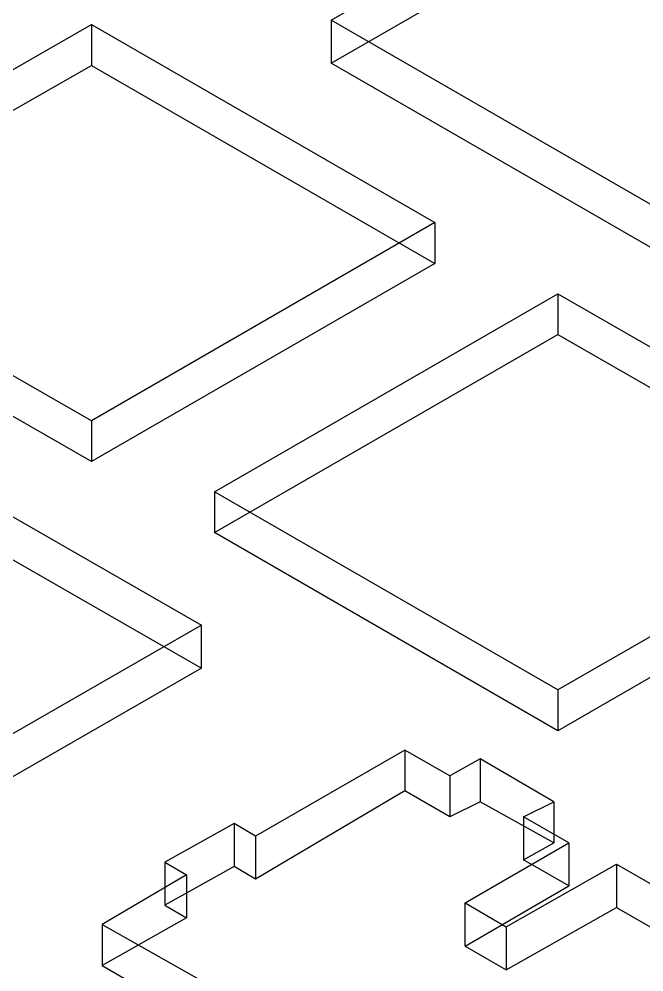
# Model space of a CAD drawing. Header units: millimetres. Extents: x 0 to 2112, y 8 to 1252.
# Drawn here: x 1467.3 to 1543.7, y 250.7 to 367.3 of the extents above; entities that cross this region are included whole.
import ezdxf

# ---------------------------------------------------------------- set-up
doc = ezdxf.new("R2010")
doc.units = ezdxf.units.MM
doc.layers.get('0').update_dxf_attribs({"linetype": 'CONTINUOUS'})

msp = doc.modelspace()

# ---------------------------------------------------------------- linework, layer by layer
at = {"color": 9}
for p, q in [((1505.49, 367.132), (1547.46, 391.35)), ((1505.49, 367.132), (1547.46, 391.35)), ((1505.49, 361.841), (1547.46, 386.087)), ((1505.49, 361.841), (1547.46, 386.087)), ((1433.94, 342.363), (1476.18, 366.582)), ((1433.94, 342.363), (1476.18, 366.582)), ((1476.18, 366.582), (1518.17, 342.363)), ((1476.18, 366.582), (1476.18, 361.594)), ((1476.18, 366.582), (1476.18, 361.594)), ((1476.18, 366.582), (1518.17, 342.363)), ((1547.46, 342.886), (1505.49, 367.132)), ((1505.49, 367.132), (1505.49, 361.841)), ((1547.46, 342.886), (1505.49, 367.132)), ((1505.49, 367.132), (1505.49, 361.841)), ((1433.94, 337.348), (1476.18, 361.594)), ((1433.94, 337.348), (1476.18, 361.594)), ((1476.18, 361.594), (1518.17, 337.348)), ((1476.18, 361.594), (1518.17, 337.348)), ((1547.46, 337.624), (1505.49, 361.841)), ((1547.46, 337.624), (1505.49, 361.841)), ((1476.18, 318.117), (1433.94, 342.363)), ((1476.18, 318.117), (1433.94, 342.363)), ((1518.17, 342.363), (1476.18, 318.117)), ((1518.17, 342.363), (1476.18, 318.117)), ((1518.17, 342.363), (1518.17, 337.348)), ((1518.17, 342.363), (1518.17, 337.348)), ((1476.18, 313.13), (1433.94, 337.348)), ((1476.18, 313.13), (1433.94, 337.348)), ((1518.17, 337.348), (1476.18, 313.13)), ((1518.17, 337.348), (1476.18, 313.13)), ((1491.22, 309.438), (1533.21, 333.656)), ((1491.22, 309.438), (1533.21, 333.656)), ((1533.21, 333.656), (1575.17, 309.438)), ((1533.21, 333.656), (1533.21, 328.669)), ((1533.21, 333.656), (1533.21, 328.669)), ((1533.21, 333.656), (1575.17, 309.438)), ((1491.22, 304.424), (1533.21, 328.669)), ((1491.22, 304.424), (1533.21, 328.669)), ((1533.21, 328.669), (1575.17, 304.424)), ((1533.21, 328.669), (1575.17, 304.424)), ((1447.42, 317.346), (1489.65, 293.099)), ((1447.42, 317.346), (1489.65, 293.099)), ((1476.18, 318.117), (1476.18, 313.13)), ((1476.18, 318.117), (1476.18, 313.13)), ((1447.42, 312.055), (1489.65, 287.838)), ((1447.42, 312.055), (1489.65, 287.838)), ((1533.21, 285.192), (1491.22, 309.438)), ((1491.22, 309.438), (1491.22, 304.424)), ((1533.21, 285.192), (1491.22, 309.438)), ((1491.22, 309.438), (1491.22, 304.424)), ((1575.17, 309.438), (1533.21, 285.192)), ((1575.17, 309.438), (1533.21, 285.192)), ((1533.21, 280.177), (1491.22, 304.424)), ((1533.21, 280.177), (1491.22, 304.424)), ((1575.17, 304.424), (1533.21, 280.177)), ((1575.17, 304.424), (1533.21, 280.177)), ((1489.65, 293.099), (1447.42, 268.854)), ((1489.65, 293.099), (1447.42, 268.854)), ((1489.65, 287.838), (1489.65, 293.099)), ((1489.65, 287.838), (1489.65, 293.099)), ((1489.65, 287.838), (1447.42, 263.591)), ((1489.65, 287.838), (1447.42, 263.591)), ((1533.21, 285.192), (1533.21, 280.177)), ((1533.21, 285.192), (1533.21, 280.177)), ((1514.48, 277.808), (1496.26, 267.283)), ((1514.48, 277.808), (1496.26, 267.283)), ((1520.01, 274.668), (1514.48, 277.808)), ((1514.48, 277.808), (1514.48, 272.821)), ((1520.01, 274.668), (1514.48, 277.808)), ((1514.48, 277.808), (1514.48, 272.821)), ((1523.7, 276.761), (1520.01, 274.668)), ((1523.7, 276.761), (1520.01, 274.668)), ((1532.69, 271.498), (1523.7, 276.761)), ((1523.7, 276.761), (1523.7, 271.498)), ((1532.69, 271.498), (1523.7, 276.761)), ((1523.7, 276.761), (1523.7, 271.498)), ((1520.01, 274.668), (1520.01, 269.653)), ((1520.01, 274.668), (1520.01, 269.653)), ((1514.48, 272.821), (1496.26, 262.021)), ((1514.48, 272.821), (1496.26, 262.021)), ((1520.01, 269.653), (1514.48, 272.821)), ((1520.01, 269.653), (1514.48, 272.821)), ((1523.7, 271.498), (1520.01, 269.653)), ((1523.7, 271.498), (1520.01, 269.653)), ((1532.69, 266.485), (1523.7, 271.498)), ((1532.69, 266.485), (1523.7, 271.498)), ((1529, 269.653), (1532.69, 271.498)), ((1529, 269.653), (1532.69, 271.498)), ((1532.69, 271.498), (1532.69, 266.485)), ((1532.69, 271.498), (1532.69, 266.485)), ((1534.53, 266.485), (1529, 269.653)), ((1529, 269.653), (1529, 264.39)), ((1534.53, 266.485), (1529, 269.653)), ((1529, 269.653), (1529, 264.39)), ((1493.62, 268.854), (1485.16, 264.115)), ((1493.62, 268.854), (1485.16, 264.115)), ((1496.26, 267.283), (1493.62, 268.854)), ((1493.62, 268.854), (1493.62, 263.591)), ((1496.26, 267.283), (1493.62, 268.854)), ((1493.62, 268.854), (1493.62, 263.591)), ((1496.26, 267.283), (1496.26, 262.021)), ((1496.26, 267.283), (1496.26, 262.021)), ((1521.86, 259.128), (1534.53, 266.485)), ((1521.86, 259.128), (1534.53, 266.485)), ((1529, 264.39), (1532.69, 266.485)), ((1529, 264.39), (1532.69, 266.485)), ((1534.53, 266.485), (1534.53, 261.222)), ((1534.53, 266.485), (1534.53, 261.222)), ((1485.16, 264.115), (1487.8, 262.545)), ((1485.16, 264.115), (1485.16, 258.852)), ((1485.16, 264.115), (1487.8, 262.545)), ((1485.16, 264.115), (1485.16, 258.852)), ((1493.62, 263.591), (1485.16, 258.852)), ((1493.62, 263.591), (1485.16, 258.852)), ((1496.26, 262.021), (1493.62, 263.591)), ((1496.26, 262.021), (1493.62, 263.591)), ((1526.87, 256.208), (1540.35, 263.867)), ((1526.87, 256.208), (1540.35, 263.867)), ((1534.53, 261.222), (1529, 264.39)), ((1534.53, 261.222), (1529, 264.39)), ((1540.35, 263.867), (1582.31, 239.621)), ((1540.35, 263.867), (1540.35, 258.577)), ((1540.35, 263.867), (1582.31, 239.621)), ((1540.35, 263.867), (1540.35, 258.577)), ((1487.8, 262.545), (1477.5, 256.483)), ((1487.8, 262.545), (1477.5, 256.483)), ((1487.8, 262.545), (1487.8, 257.283)), ((1487.8, 262.545), (1487.8, 257.283)), ((1521.86, 253.839), (1534.53, 261.222)), ((1521.86, 253.839), (1534.53, 261.222)), ((1485.16, 258.852), (1487.8, 257.283)), ((1485.16, 258.852), (1487.8, 257.283)), ((1521.86, 259.128), (1526.87, 256.208)), ((1521.86, 253.839), (1521.86, 259.128)), ((1521.86, 259.128), (1526.87, 256.208)), ((1521.86, 253.839), (1521.86, 259.128)), ((1526.87, 250.945), (1540.35, 258.577)), ((1526.87, 250.945), (1540.35, 258.577)), ((1540.35, 258.577), (1582.31, 234.359)), ((1540.35, 258.577), (1582.31, 234.359)), ((1487.8, 257.283), (1477.5, 251.468)), ((1487.8, 257.283), (1477.5, 251.468)), ((1477.5, 256.483), (1497.56, 245.16)), ((1477.5, 256.483), (1477.5, 251.468)), ((1477.5, 256.483), (1497.56, 245.16)), ((1477.5, 256.483), (1477.5, 251.468)), ((1526.87, 256.208), (1526.87, 250.945)), ((1526.87, 256.208), (1526.87, 250.945)), ((1521.86, 253.839), (1526.87, 250.945)), ((1521.86, 253.839), (1526.87, 250.945)), ((1477.5, 251.468), (1497.56, 239.897)), ((1477.5, 251.468), (1497.56, 239.897))]:
    msp.add_line(p, q, dxfattribs=at)

doc.saveas('drawing.dxf')
